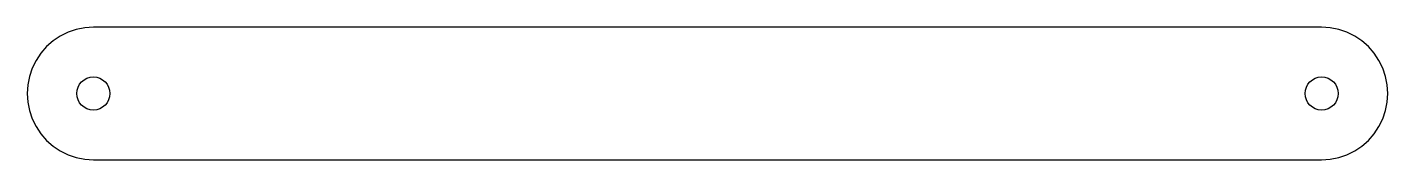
# Model space of a CAD drawing. Header units: millimetres. Extents: x -20 to 391, y -20 to 20.
import ezdxf

# ---------------------------------------------------------------- set-up
doc = ezdxf.new("R2010")
doc.units = ezdxf.units.MM

msp = doc.modelspace()

# ---------------------------------------------------------------- linework, layer by layer
at = {"layer": 'CUT'}
for p, q in [((-10, 17.32), (-12.175, 15.867)), ((-7.654, 18.478), (-10, 17.32)), ((-5.176, 19.319), (-7.654, 18.478)), ((-2.611, 19.829), (-5.176, 19.319)), ((0, 20), (-2.611, 19.829)), ((371.4, 20), (0, 20)), ((374.01, 19.829), (371.4, 20)), ((376.576, 19.319), (374.01, 19.829)), ((379.054, 18.478), (376.576, 19.319)), ((381.4, 17.32), (379.054, 18.478)), ((383.575, 15.867), (381.4, 17.32)), ((-14.142, 14.142), (-15.867, 12.175)), ((-12.175, 15.867), (-14.142, 14.142)), ((385.542, 14.142), (383.575, 15.867)), ((387.267, 12.175), (385.542, 14.142)), ((-17.32, 10), (-18.478, 7.654)), ((-15.867, 12.175), (-17.32, 10)), ((388.721, 10), (387.267, 12.175)), ((389.878, 7.654), (388.721, 10)), ((-19.319, 5.176), (-19.829, 2.611)), ((-18.478, 7.654), (-19.319, 5.176)), ((390.719, 5.176), (389.878, 7.654)), ((391.229, 2.611), (390.719, 5.176)), ((-19.829, 2.611), (-20, 0)), ((-20, 0), (-19.829, -2.611)), ((391.4, 0), (391.229, 2.611)), ((391.229, -2.611), (391.4, 0)), ((-19.829, -2.611), (-19.319, -5.176)), ((390.719, -5.176), (391.229, -2.611)), ((-19.319, -5.176), (-18.478, -7.654)), ((-18.478, -7.654), (-17.32, -10)), ((388.721, -10), (389.878, -7.654)), ((389.878, -7.654), (390.719, -5.176)), ((-17.32, -10), (-15.867, -12.175)), ((-15.867, -12.175), (-14.142, -14.142)), ((385.542, -14.142), (387.267, -12.175)), ((387.267, -12.175), (388.721, -10)), ((-14.142, -14.142), (-12.175, -15.867)), ((-12.175, -15.867), (-10, -17.32)), ((381.4, -17.32), (383.575, -15.867)), ((383.575, -15.867), (385.542, -14.142)), ((-10, -17.32), (-7.654, -18.478)), ((-7.654, -18.478), (-5.176, -19.319)), ((-5.176, -19.319), (-2.611, -19.829)), ((-2.611, -19.829), (0, -20)), ((0, -20), (371.4, -20)), ((371.4, -20), (374.01, -19.829)), ((374.01, -19.829), (376.576, -19.319)), ((376.576, -19.319), (379.054, -18.478)), ((379.054, -18.478), (381.4, -17.32))]:
    msp.add_line(p, q, dxfattribs=at)
for centre in [(0, 0), (371.4, 0)]:
    msp.add_circle(centre, 5, dxfattribs=at)

doc.saveas('drawing.dxf')
